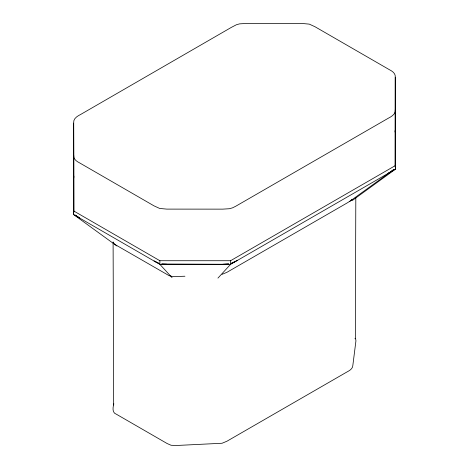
<?xml version="1.0" encoding="UTF-8"?>
<svg xmlns="http://www.w3.org/2000/svg" width="469" height="469" viewBox="0 0 469 469"><rect width="100%" height="100%" fill="white"/><g stroke="black" fill="none" stroke-linecap="round" stroke-linejoin="round"><path stroke-width="0.7" d="M355.355 338.712L355.813 197.496M73.873 212.334L73.686 123.113C73.07 118.657 77.262 116.154 80.662 114.454L231.252 27.442L236.382 24.763L239.553 23.866L246.307 23.45L302.206 23.479L309.282 24.124L314.957 26.715L389.657 69.846C392.506 71.276 395.713 73.574 395.261 77.203L395.156 166.812M73.756 176.69L73.686 178.238L73.844 176.022M395.314 109.476C395.924 113.914 391.779 116.441 388.402 118.17L235.784 206.219L232.601 207.814L229.441 208.723L222.693 209.139L166.794 209.11L159.718 208.465L154.043 205.873L79.343 162.743C76.494 161.313 73.287 159.014 73.739 155.386L73.686 123.113M395.244 166.149L395.261 77.203M113.82 403.797C112.906 407.461 111.845 412.849 116.547 414.32L167.152 443.539L171.062 445.257L176.18 445.503L222.072 443.252L226.949 441.218L346.966 371.97C349.575 370.551 352.799 368.792 352.846 365.386L355.936 340.846L355.736 339.404L354.963 338.272M351.955 199.354L350.642 200.744L346.966 203.059L226.949 272.307L222.072 274.342M217.938 278.111L230.566 264.369L395.496 169.145L395.496 124.695L395.496 128.336M391.832 171.22L388.402 173.296L393.948 169.45L349.675 201.436M352.125 200.621L395.496 169.145L395.496 165.504L230.566 260.723L159.882 260.723L73.504 210.851L73.504 214.497L116.875 245.973M236.698 260.817L237.683 260.236L231.076 263.467L235.784 261.339M228.819 263.93L222.693 264.264L161.922 264.006M228.544 263.983L222.693 264.264M184.944 276.223L173.231 276.622L169.192 275.708L115.515 244.795L113.574 243.159L113.099 241.904M166.794 264.235L161.682 263.959M158.375 263.162L154.043 260.999L159.044 263.39M75.591 215.365L79.343 217.868L75.192 214.984M172.041 277.607L159.882 264.369L73.504 214.497L73.504 170.042L73.504 173.688M395.127 130.505L395.261 132.328L395.203 131.062M73.797 211.777L73.739 155.386M113.105 242.637L113.668 405.011M230.566 260.723L230.566 264.369L159.882 264.369L159.882 260.723"/></g></svg>
